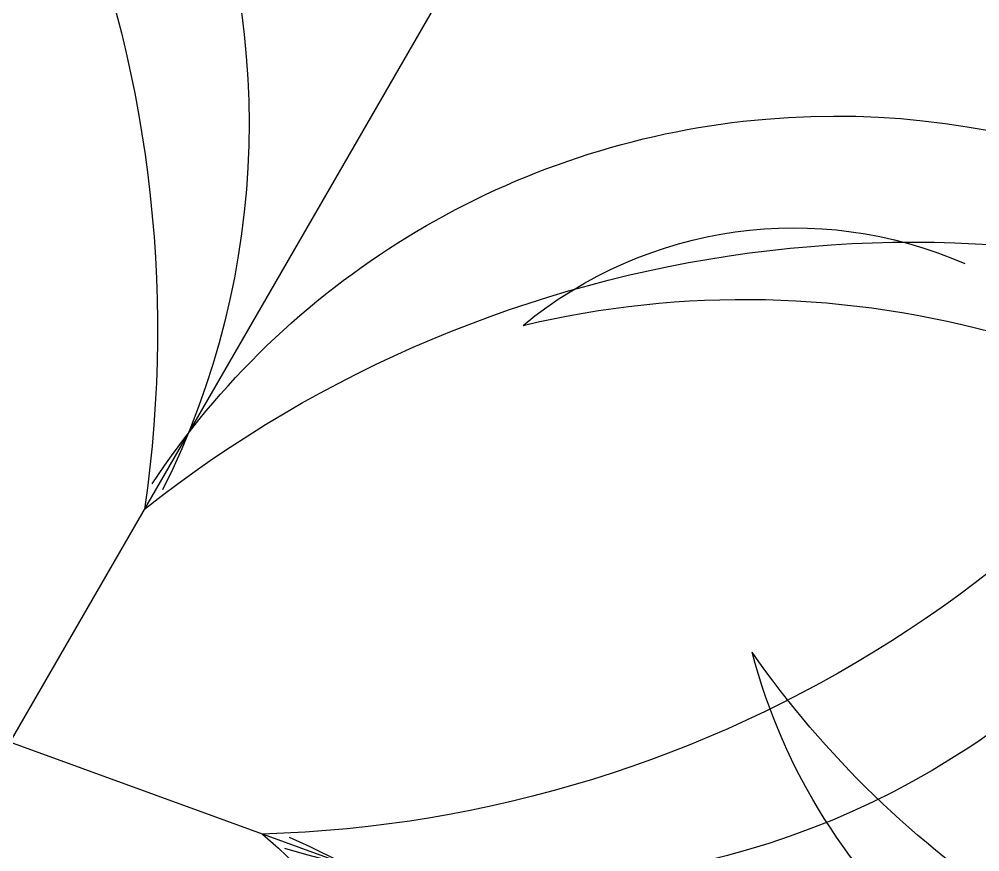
# Model space of a CAD drawing. Header units: millimetres. Extents: x 118878 to 201916, y 10986 to 20993.
# Drawn here: x 181024.47 to 181053.48, y 17052.97 to 17078.11 of the extents above; entities that cross this region are included whole.
import ezdxf

# ---------------------------------------------------------------- set-up
doc = ezdxf.new("R2010")
doc.units = ezdxf.units.MM
doc.header["$LTSCALE"] = 100
doc.layers.add('TREE', color=83, linetype='Continuous')

# ---------------------------------------------------------------- blocks, each defined once
blk = doc.blocks.new('TREE-CICAS')
at = {"layer": 'TREE'}
for p in [(-3.1268, -0.5513), (0, -3.175)]:
    blk.add_line(p, (0, 0), dxfattribs=at)
for centre, radius, start, end in [((-0.4627, 0.9139), 0.9894, 176.3654, 276.5741), ((-0.0172, 1.4095), 1.4969, 196.8122, 258.3335), ((-0.1222, -1.017), 0.9894, 103.4259, 203.6346), ((0.4659, -1.3304), 1.4969, 121.6665, 183.1878), ((-0.4703, -1.5581), 1.7015, 131.3712, 175.0366), ((-1.1868, -1.1414), 1.015, 125.2489, 195.3937), ((-1.3911, 0.2278), 1.4969, 276.8122, 338.3335), ((1.3911, 0.2278), 1.4969, 201.6665, 263.1878), ((-0.9803, -0.297), 0.9894, 256.3654, 356.5741), ((0.9803, -0.297), 0.9894, 183.4259, 283.6346), ((-1.4527, -0.1562), 1.7015, 284.9634, 328.6288), ((-0.918, -0.7895), 1.015, 264.6063, 334.7511), ((-2.6973, -0.5166), 1.6495, 286.6206, 315.9237), ((-2.1029, -1.3746), 0.7328, 260.3757, 323.71)]:
    blk.add_arc(centre, radius, start, end, dxfattribs=at)

msp = doc.modelspace()

# ---------------------------------------------------------------- block references
for p, xscale, yscale, zscale, rotation in [((181024.188, 17056.279), -25.00000000000001, 25, 25, 70), ((181091.769, 17056.557), -17.5, 17.5, 17.5, 209.9999999999999)]:
    msp.add_blockref('TREE-CICAS', p, dxfattribs=dict(xscale=xscale, yscale=yscale, zscale=zscale, rotation=rotation))

doc.saveas('drawing.dxf')
